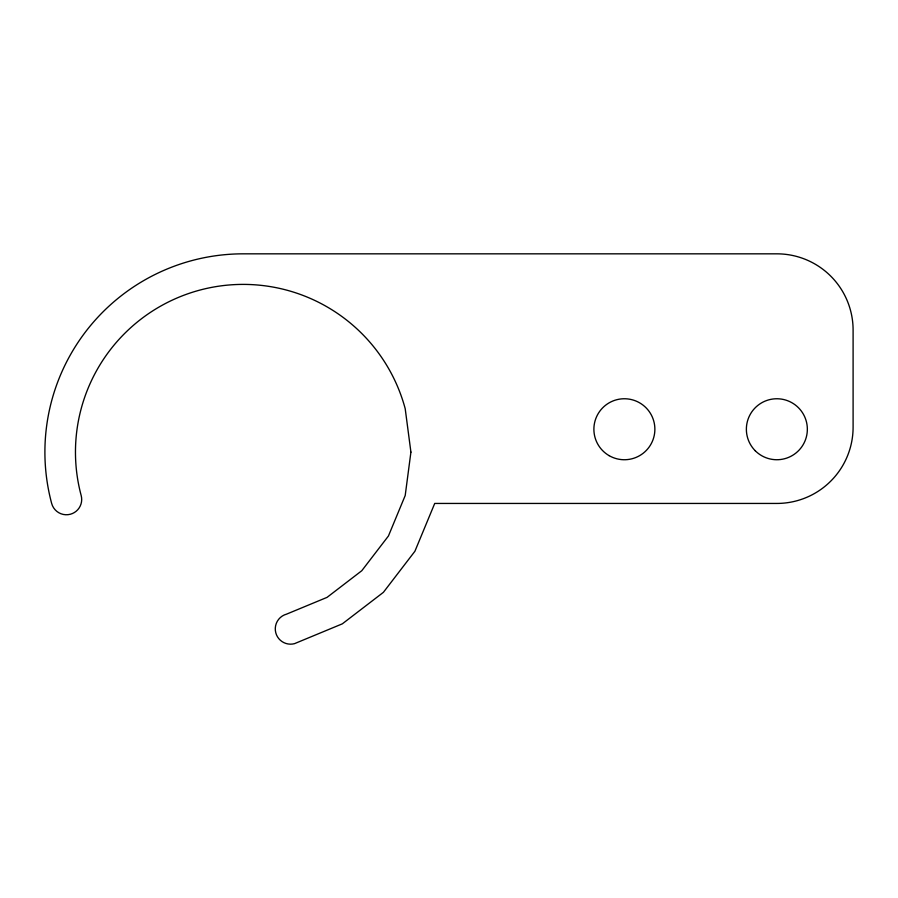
<?xml version="1.0" encoding="UTF-8"?>
<svg xmlns="http://www.w3.org/2000/svg" width="898" height="898" viewBox="0 0 898 898"><rect width="100%" height="100%" fill="white"/><g stroke="black" fill="none" stroke-linecap="round" stroke-linejoin="round"><path stroke-width="1.35" d="M410.914 452.121L405.2 495.528L388.441 535.983L361.793 570.713L327.052 597.372L286.597 614.131A15.277 15.277 0 0 0 275.798 632.843A15.277 15.277 0 0 0 294.51 643.653L342.329 623.841L383.401 592.332L414.91 551.26L434.722 503.441L776.86 503.441A76.24 76.24 0 0 0 853.1 427.201L853.1 330.071A76.24 76.24 0 0 0 776.86 253.831L243.19 253.831A198.29 198.29 0 0 0 51.657 503.441A15.277 15.277 0 0 0 70.37 514.24A15.277 15.277 0 0 0 81.179 495.528A167.724 167.724 0 0 1 199.783 290.11A167.724 167.724 0 0 1 405.2 408.702L410.914 452.121M755.297 450.807A30.498 30.498 0 0 0 806.314 437.135A30.498 30.498 0 0 0 768.969 399.79A30.498 30.498 0 0 0 755.297 450.807M609.136 455.656A30.498 30.498 0 0 0 654.878 429.244A30.498 30.498 0 0 0 609.136 402.832A30.498 30.498 0 0 0 609.136 455.656"/></g></svg>
